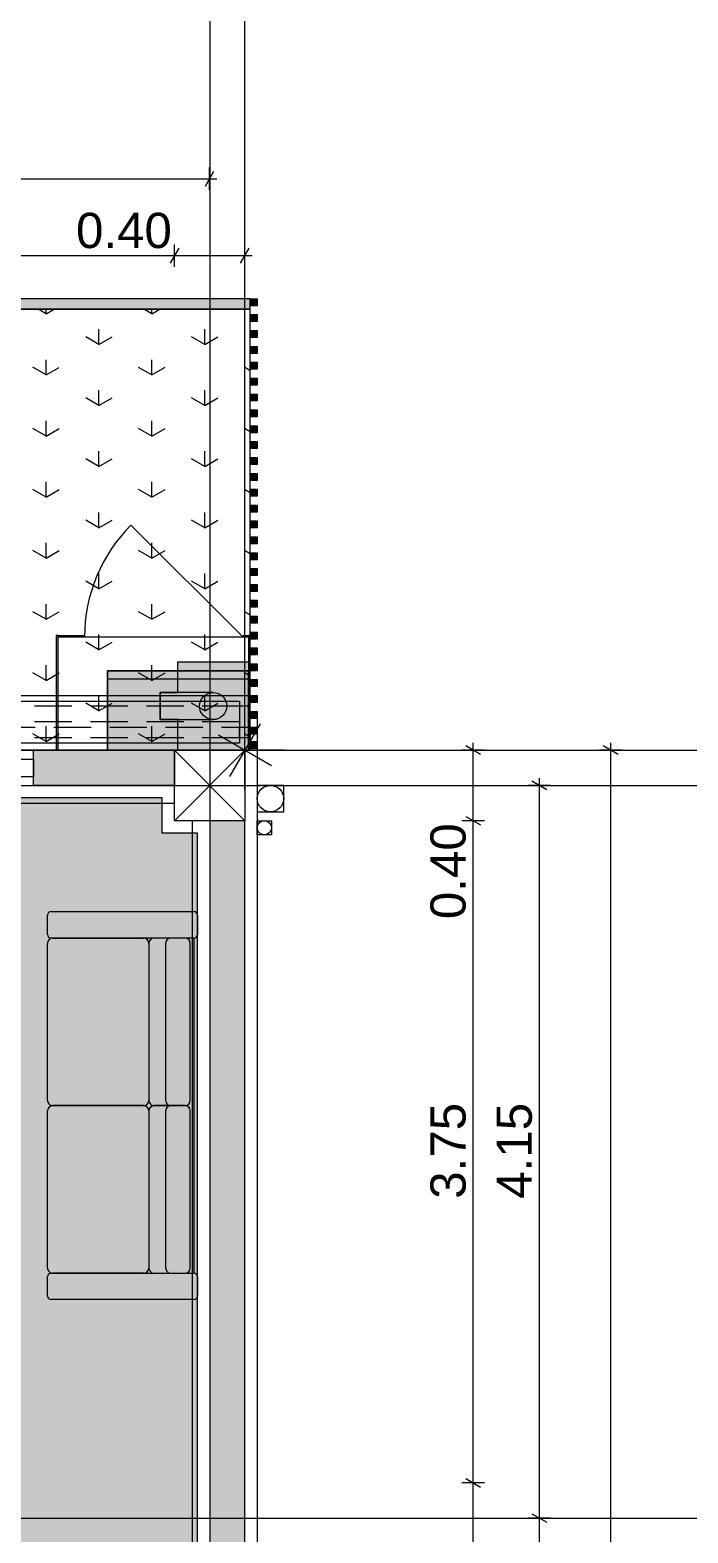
# Model space of a CAD drawing. Header units: millimetres. Extents: x 475159934 to 476245151, y 4620917055 to 4621447368.
# Drawn here: x 475295905 to 475299639, y 4621001851 to 4621010374 of the extents above; entities that cross this region are included whole.
import ezdxf

# ---------------------------------------------------------------- set-up
doc = ezdxf.new("R2010")
doc.units = ezdxf.units.MM
doc.header["$MEASUREMENT"] = 0
doc.linetypes.add('Hidden Line', pattern=[317.5, 211.666667, -105.833333])
for name, color, linetype, lineweight in [('2D Drafting - General_Pen_No__1_Pen_No__7', 7, 'Continuous', 0), ('2D Drafting - General_Pen_No__250_Pen_No__7_Pen_No__250', 7, 'Continuous', 0), ('2D Drafting - General_Pen_No__250_Pen_No__7_Pen_No__7', 7, 'Continuous', 0), ('G-Anno-Nplt_Pen_No__151', 151, 'Continuous', 0), ('G-Anno-Nplt_Pen_No__4', 7, 'Continuous', 0), ('gegmebi_Pen_No__1_Pen_No__7', 7, 'Continuous', 0), ('gegmebi_Pen_No__7_Pen_No__7', 7, 'Continuous', 0), ('kar-panjara_Pen_No__7_Pen_No__7_Pen_No__7', 7, 'Continuous', 0), ('New_0_Pen_No__250_Pen_No__255', 255, 'Continuous', 0), ('New_0_Pen_No__250_Pen_No__7', 7, 'Continuous', 0), ('New_2D Drafting - General_Pen_No__250_Pen_No__7_Pen_No__112', 112, 'Continuous', 0), ('New_2D Drafting - General_Pen_No__250_Pen_No__7_Pen_No__250', 7, 'Continuous', 0), ('New_2D Drafting - General_Pen_No__250_Pen_No__7_Pen_No__255', 255, 'Continuous', 0), ('New_2D Drafting - General_Pen_No__250_Pen_No__7_Pen_No__4', 7, 'Continuous', 0), ('New_Interior - Furniture _Pen_No__4', 7, 'Continuous', 0), ('New_reg_nak_Pen_No__250', 7, 'Continuous', 0), ('New_reg_nak_Pen_No__7', 7, 'Continuous', 0), ('New_Structural - Bearing_Pen_No__250', 7, 'Continuous', 0), ('zoma_Pen_No__1', 1, 'Continuous', 0), ('zoma_Pen_No__142', 142, 'Continuous', 0), ('zoma_Pen_No__5_Pen_No__5', 5, 'Continuous', 0)]:
    doc.layers.add(name, color=color, linetype=linetype, lineweight=lineweight)
doc.layers.add('New_Interior - Furniture', color=7, linetype='Continuous')
doc.layers.add('zoma', color=7, linetype='Continuous')
doc.layers.add('New_Interior - Furniture _Pen_No__252', color=7, linetype='Continuous', lineweight=0, true_color=0x666666)
doc.styles.add('GENERATED_STYLE_3', font='arial.ttf')
doc.dimstyles.new('GENERATED_STYLE__10', dxfattribs={"dimtxt": 500, "dimasz": 228, "dimexe": 0.18, "dimexo": 3, "dimgap": 0, "dimtad": 1, "dimlfac": 0.001, "dimzin": 0, "dimdsep": 46, "dimtxsty": 'GENERATED_STYLE_3', "dimblk": 'ARROWHEAD_2', "dimblk1": 'ARROWHEAD_2', "dimblk2": 'ARROWHEAD_2', "dimcen": 0.09, "dimclrd": 1, "dimclre": 1, "dimclrt": 1, "dimadec": 0, "dimazin": 0, "dimtfac": 1, "dimtdec": 4, "dimtmove": 0, "dimatfit": 3, "dimfxl": 1, "dimtolj": 1, "dimtzin": 0, "dimarcsym": 0})
doc.dimstyles.new('GENERATED_STYLE__12', dxfattribs={"dimtxt": 500, "dimasz": 228, "dimexe": 0.18, "dimexo": 3, "dimgap": 0, "dimtad": 1, "dimtih": 1, "dimtoh": 1, "dimlfac": 0.001, "dimzin": 0, "dimdsep": 46, "dimtxsty": 'GENERATED_STYLE_3', "dimblk": 'ARROWHEAD_2', "dimblk1": 'ARROWHEAD_2', "dimblk2": 'ARROWHEAD_2', "dimcen": 0.09, "dimclrd": 1, "dimclre": 1, "dimclrt": 1, "dimadec": 0, "dimazin": 0, "dimtfac": 1, "dimtdec": 4, "dimtmove": 2, "dimatfit": 3, "dimfxl": 1, "dimtolj": 1, "dimtzin": 0, "dimarcsym": 0})
doc.dimstyles.new('GENERATED_STYLE__3', dxfattribs={"dimtxt": 200, "dimasz": 64.421331, "dimexe": 0.18, "dimexo": 3, "dimgap": 0, "dimtad": 1, "dimtih": 1, "dimtoh": 1, "dimlfac": 0.001, "dimzin": 0, "dimdsep": 46, "dimtxsty": 'GENERATED_STYLE_3', "dimblk": 'ARROWHEAD_2', "dimblk1": 'ARROWHEAD_2', "dimblk2": 'ARROWHEAD_2', "dimcen": 0.09, "dimclrd": 142, "dimclre": 142, "dimclrt": 142, "dimadec": 0, "dimazin": 0, "dimtfac": 1, "dimtdec": 4, "dimtmove": 0, "dimatfit": 3, "dimfxl": 1, "dimtolj": 1, "dimtzin": 0, "dimarcsym": 0})
doc.dimstyles.new('GENERATED_STYLE__6', dxfattribs={"dimtxt": 200, "dimasz": 64.421331, "dimexe": 0.18, "dimexo": 3, "dimgap": 0, "dimtad": 1, "dimlfac": 0.001, "dimzin": 0, "dimdsep": 46, "dimtxsty": 'GENERATED_STYLE_3', "dimblk": 'ARROWHEAD_2', "dimblk1": 'ARROWHEAD_2', "dimblk2": 'ARROWHEAD_2', "dimcen": 0.09, "dimclrd": 142, "dimclre": 142, "dimclrt": 142, "dimadec": 0, "dimazin": 0, "dimtfac": 1, "dimtdec": 4, "dimtmove": 0, "dimatfit": 3, "dimfxl": 1, "dimtolj": 1, "dimtzin": 0, "dimarcsym": 0})

# ---------------------------------------------------------------- blocks, each defined once
blk = doc.blocks.new('Sofa 23')
at = {"layer": 'New_Interior - Furniture _Pen_No__252', "color": 251, "linetype": 'Continuous', "lineweight": 0, "true_color": 0x666666}
for p, q in [((0, 20), (0, 830)), ((20, 850), (130, 850)), ((150, 830), (150, 20)), ((150, 830), (2050, 830)), ((150, 780), (150, 604.7)), ((1070, 810), (180, 810)), ((1100, 604.7), (1100, 780)), ((1100, 780), (1100, 604.7)), ((2020, 810), (1130, 810)), ((2050, 20), (2050, 830)), ((2050, 604.7), (2050, 780)), ((2070, 850), (2180, 850)), ((2200, 830), (2200, 20)), ((180, 670), (1070, 670)), ((1130, 670), (2020, 670)), ((150, 30), (150, 544.7)), ((180, 574.7), (1070, 574.7)), ((180, 574.7), (1070, 574.7)), ((1100, 544.7), (1100, 30)), ((1100, 30), (1100, 544.7)), ((1130, 574.7), (2020, 574.7)), ((1130, 574.7), (2020, 574.7)), ((2050, 544.7), (2050, 30)), ((130, 0), (20, 0)), ((1070, 0), (180, 0)), ((2020, 0), (1130, 0)), ((2180, 0), (2070, 0))]:
    blk.add_line(p, q, dxfattribs=at)
for centre, radius, start, end in [((20, 830), 20, 90, 180), ((130, 830), 20, 0, 90), ((180, 780), 30, 90, 180), ((1070, 780), 30, 0, 90), ((1130, 780), 30, 90, 180), ((2020, 780), 30, 0, 90), ((2070, 830), 20, 90, 180), ((2180, 830), 20, 0, 90), ((180, 700), 30, 180, 270), ((1070, 700), 30, 270, 0), ((1130, 700), 30, 180, 270), ((2020, 700), 30, 270, 0), ((180, 604.7), 30, 180, 270), ((1070, 604.7), 30, 270, 0), ((1130, 604.7), 30, 180, 270), ((2020, 604.7), 30, 270, 0), ((180, 544.7), 30, 90, 180), ((1070, 544.7), 30, 0, 90), ((1130, 544.7), 30, 90, 180), ((2020, 544.7), 30, 0, 90), ((20, 20), 20, 180, 270), ((130, 20), 20, 270, 0), ((180, 30), 30, 180, 270), ((1070, 30), 30, 270, 0), ((1130, 30), 30, 180, 270), ((2020, 30), 30, 270, 0), ((2070, 20), 20, 180, 270), ((2180, 20), 20, 270, 0)]:
    blk.add_arc(centre, radius, start, end, dxfattribs=at)
blk = doc.blocks.new('*D1510', base_point=(475826095.8, 4621095193.2))
at = {"layer": 'zoma_Pen_No__1', "color": 1, "linetype": 'Continuous', "lineweight": 0, "transparency": 16777216}
for p, q in [((475297274.3, 4621030900.7), (475296974.3, 4621031073.9)), ((475297124.3, 4621030987.3), (475297124.3, 4621031134)), ((475297349.3, 4621030987.3), (475296899.3, 4621030987.3)), ((475297124.3, 4621006290.2), (475297124.3, 4621030987.3)), ((475296974.3, 4621006376.8), (475297274.3, 4621006203.6)), ((475297349.3, 4621006290.2), (475296899.3, 4621006290.2)), ((475297124.3, 4621006143.5), (475297124.3, 4621006290.2))]:
    blk.add_line(p, q, dxfattribs=at)
at = {"layer": 'zoma_Pen_No__1', "color": 1, "lineweight": 0, "transparency": 16777216, "insert": (475297024.3, 4621017780.8), "char_height": 500, "attachment_point": 7, "rotation": 90, "style": 'GENERATED_STYLE_3'}
blk.add_mtext('\\A1;{\\pql;\\fArial|b0|i0|c204|p0;\\W1.000000;24.70}', dxfattribs=at)
blk = doc.blocks.new('ARROWHEAD_2')
at = {"color": 0, "linetype": 'Continuous', "lineweight": 0}
for p, q in [((-0.378, -0.655), (0.378, 0.655)), ((0, 0), (-1, 0))]:
    blk.add_line(p, q, dxfattribs=at)
blk = doc.blocks.new('*D1515', base_point=(475826095.8, 4621095193.2))
at = {"layer": 'zoma_Pen_No__1', "color": 1, "linetype": 'Continuous', "lineweight": 0, "transparency": 16777216}
for p, q in [((475297210.9, 4621006440.2), (475297037.7, 4621006140.2)), ((475297124.3, 4621006065.2), (475297124.3, 4621006515.2)), ((475366670.9, 4621006140.2), (475366844.1, 4621006440.2)), ((475366757.5, 4621006065.2), (475366757.5, 4621006515.2)), ((475296977.6, 4621006290.2), (475297124.3, 4621006290.2)), ((475297124.3, 4621006290.2), (475366757.5, 4621006290.2)), ((475366757.5, 4621006290.2), (475366904.2, 4621006290.2))]:
    blk.add_line(p, q, dxfattribs=at)
at = {"layer": 'zoma_Pen_No__1', "color": 1, "lineweight": 0, "transparency": 16777216, "insert": (475308300.6, 4621006390.2), "char_height": 500, "attachment_point": 7, "style": 'GENERATED_STYLE_3'}
blk.add_mtext('\\A1;{\\pql;\\fArial|b0|i0|c204|p0;\\W1.000000;69.63}', dxfattribs=at)
blk = doc.blocks.new('*D1580', base_point=(475826095.8, 4621095193.2))
at = {"layer": 'zoma_Pen_No__142', "color": 142, "linetype": 'Continuous', "lineweight": 0, "transparency": 16777216}
for p, q in [((475290024.3, 4621009467.1), (475290024.3, 4621009594.3)), ((475296924.3, 4621009467.1), (475296924.3, 4621009594.3)), ((475290048.8, 4621009573.1), (475289999.9, 4621009488.3)), ((475290024.3, 4621009530.7), (475296924.3, 4621009530.7)), ((475296899.9, 4621009488.3), (475296948.8, 4621009573.1)), ((475296924.3, 4621009530.7), (475296965.8, 4621009530.7))]:
    blk.add_line(p, q, dxfattribs=at)
at = {"layer": 'zoma_Pen_No__142', "color": 142, "lineweight": 0, "transparency": 16777216, "insert": (475293207.4, 4621009570.7), "char_height": 200, "attachment_point": 7, "style": 'GENERATED_STYLE_3'}
blk.add_mtext('\\A1;{\\pql;\\fArial|b0|i0|c204|p0;\\W1.000000;6.90}', dxfattribs=at)
blk = doc.blocks.new('*D1602', base_point=(475826095.8, 4621095193.2))
at = {"layer": 'zoma_Pen_No__142', "color": 142, "linetype": 'Continuous', "lineweight": 0, "transparency": 16777216}
for p, q in [((475290248.8, 4621009137.1), (475290199.9, 4621009052.3)), ((475290224.3, 4621009031.1), (475290224.3, 4621009158.3)), ((475290224.3, 4621009094.7), (475296724.3, 4621009094.7)), ((475296748.8, 4621009137.1), (475296699.9, 4621009052.3)), ((475296724.3, 4621009031.1), (475296724.3, 4621009158.3))]:
    blk.add_line(p, q, dxfattribs=at)
at = {"layer": 'zoma_Pen_No__142', "color": 142, "lineweight": 0, "transparency": 16777216, "char_height": 200, "attachment_point": 7, "style": 'GENERATED_STYLE_3'}
for s, insert in [('\\A1;{\\pql;\\fArial|b0|i0|c204|p0;\\W1.000000;6.50}', (475293207.4, 4621009134.7)), ('\\A1;{\\pql;\\fArial|b0|i0|c204|p0;\\W1.000000;0.40}', (475296166, 4621009134.7))]:
    blk.add_mtext(s, dxfattribs=dict(at, insert=insert))
blk = doc.blocks.new('*D1603', base_point=(475826095.8, 4621095193.2))
at = {"layer": 'zoma_Pen_No__142', "color": 142, "linetype": 'Continuous', "lineweight": 0, "transparency": 16777216}
for p, q in [((475296748.8, 4621009137.1), (475296699.9, 4621009052.3)), ((475296724.3, 4621009031.1), (475296724.3, 4621009158.3)), ((475296724.3, 4621009094.7), (475297124.3, 4621009094.7)), ((475297099.9, 4621009052.3), (475297148.8, 4621009137.1)), ((475297124.3, 4621009031.1), (475297124.3, 4621009158.3)), ((475297124.3, 4621009094.7), (475297165.8, 4621009094.7))]:
    blk.add_line(p, q, dxfattribs=at)
blk = doc.blocks.new('*D1605', base_point=(475826095.8, 4621095193.2))
at = {"layer": 'zoma_Pen_No__142', "color": 142, "linetype": 'Continuous', "lineweight": 0, "transparency": 16777216}
for p, q in [((475298859, 4621001935.6), (475298731.8, 4621001935.6)), ((475298753, 4621001960.1), (475298837.8, 4621001911.1)), ((475298795.4, 4620994535.6), (475298795.4, 4621001935.6)), ((475298859, 4620994535.6), (475298731.8, 4620994535.6)), ((475298753, 4620994560.1), (475298837.8, 4620994511.1))]:
    blk.add_line(p, q, dxfattribs=at)
at = {"layer": 'zoma_Pen_No__142', "color": 142, "lineweight": 0, "transparency": 16777216, "insert": (475298755.4, 4620997968.7), "char_height": 200, "attachment_point": 7, "rotation": 90, "style": 'GENERATED_STYLE_3'}
blk.add_mtext('\\A1;{\\pql;\\fArial|b0|i0|c204|p0;\\W1.000000;7.40}', dxfattribs=at)
blk = doc.blocks.new('*D1606', base_point=(475826095.8, 4621095193.2))
at = {"layer": 'zoma_Pen_No__142', "color": 142, "linetype": 'Continuous', "lineweight": 0, "transparency": 16777216}
for p, q in [((475298837.8, 4621006065.8), (475298753, 4621006114.7)), ((475298795.4, 4621006090.2), (475298795.4, 4621006131.7)), ((475298859, 4621006090.2), (475298731.8, 4621006090.2)), ((475298795.4, 4621001935.6), (475298795.4, 4621006090.2)), ((475298859, 4621001935.6), (475298731.8, 4621001935.6)), ((475298753, 4621001960.1), (475298837.8, 4621001911.1))]:
    blk.add_line(p, q, dxfattribs=at)
at = {"layer": 'zoma_Pen_No__142', "color": 142, "lineweight": 0, "transparency": 16777216, "insert": (475298755.4, 4621003746), "char_height": 200, "attachment_point": 7, "rotation": 90, "style": 'GENERATED_STYLE_3'}
blk.add_mtext('\\A1;{\\pql;\\fArial|b0|i0|c204|p0;\\W1.000000;4.15}', dxfattribs=at)
blk = doc.blocks.new('*D1607', base_point=(475826095.8, 4621095193.2))
at = {"layer": 'zoma_Pen_No__142', "color": 142, "linetype": 'Continuous', "lineweight": 0, "transparency": 16777216}
for p, q in [((475299263.8, 4621006290.2), (475299136.7, 4621006290.2)), ((475299242.6, 4621006265.8), (475299157.9, 4621006314.7)), ((475299200.3, 4621006290.2), (475299200.3, 4621006331.7)), ((475299200.3, 4620986935.6), (475299200.3, 4621006290.2)), ((475299263.8, 4620986935.6), (475299136.7, 4620986935.6)), ((475299157.9, 4620986960.1), (475299242.6, 4620986911.1)), ((475299200.3, 4620986894.2), (475299200.3, 4620986935.6))]:
    blk.add_line(p, q, dxfattribs=at)
at = {"layer": 'zoma_Pen_No__142', "color": 142, "lineweight": 0, "transparency": 16777216, "insert": (475299160.3, 4620996269.7), "char_height": 200, "attachment_point": 7, "rotation": 90, "style": 'GENERATED_STYLE_3'}
blk.add_mtext('\\A1;{\\pql;\\fArial|b0|i0|c204|p0;\\W1.000000;19.35}', dxfattribs=at)
blk = doc.blocks.new('*D1616', base_point=(475826095.8, 4621095193.2))
at = {"layer": 'zoma_Pen_No__142', "color": 142, "linetype": 'Continuous', "lineweight": 0, "transparency": 16777216}
for p, q in [((475298483.3, 4621002135.6), (475298356.1, 4621002135.6)), ((475298377.3, 4621002160.1), (475298462.1, 4621002111.1)), ((475298419.7, 4621001735.6), (475298419.7, 4621002135.6)), ((475298377.3, 4621001760.1), (475298462.1, 4621001711.1)), ((475298483.3, 4621001735.6), (475298356.1, 4621001735.6))]:
    blk.add_line(p, q, dxfattribs=at)
blk = doc.blocks.new('*D1617', base_point=(475826095.8, 4621095193.2))
at = {"layer": 'zoma_Pen_No__142', "color": 142, "linetype": 'Continuous', "lineweight": 0, "transparency": 16777216}
for p, q in [((475298483.3, 4621005890.2), (475298356.1, 4621005890.2)), ((475298377.3, 4621005914.7), (475298462.1, 4621005865.8)), ((475298419.7, 4621002135.6), (475298419.7, 4621005890.2)), ((475298483.3, 4621002135.6), (475298356.1, 4621002135.6)), ((475298377.3, 4621002160.1), (475298462.1, 4621002111.1))]:
    blk.add_line(p, q, dxfattribs=at)
at = {"layer": 'zoma_Pen_No__142', "color": 142, "lineweight": 0, "transparency": 16777216, "char_height": 200, "attachment_point": 7, "rotation": 90, "style": 'GENERATED_STYLE_3'}
for s, insert in [('\\A1;{\\pql;\\fArial|b0|i0|c204|p0;\\W1.000000;0.40}', (475298379.7, 4621005331.9)), ('\\A1;{\\pql;\\fArial|b0|i0|c204|p0;\\W1.000000;3.75}', (475298379.7, 4621003746))]:
    blk.add_mtext(s, dxfattribs=dict(at, insert=insert))
blk = doc.blocks.new('*D1618', base_point=(475826095.8, 4621095193.2))
at = {"layer": 'zoma_Pen_No__142', "color": 142, "linetype": 'Continuous', "lineweight": 0, "transparency": 16777216}
for p, q in [((475298483.3, 4621006290.2), (475298356.1, 4621006290.2)), ((475298462.1, 4621006265.8), (475298377.3, 4621006314.7)), ((475298419.7, 4621006290.2), (475298419.7, 4621006331.7)), ((475298419.7, 4621005890.2), (475298419.7, 4621006290.2)), ((475298483.3, 4621005890.2), (475298356.1, 4621005890.2)), ((475298377.3, 4621005914.7), (475298462.1, 4621005865.8))]:
    blk.add_line(p, q, dxfattribs=at)
blk = doc.blocks.new('Awning 26')
at = {"layer": 'New_Interior - Furniture _Pen_No__4', "color": 7, "linetype": 'Continuous', "lineweight": 0}
for p, q in [((0, 0), (40, 0)), ((0, -185), (0, 0)), ((40, 0), (40, -185)), ((6930, 0), (6970, 0)), ((6930, -185), (6930, 0)), ((6970, 0), (6970, -185)), ((40, -70), (100, -70)), ((40, -130), (40, -70)), ((100, -70), (100, -130)), ((6870, -70), (6930, -70)), ((6870, -130), (6870, -70)), ((6930, -70), (6930, -130)), ((100, -130), (40, -130)), ((6930, -130), (6870, -130)), ((40, -185), (0, -185)), ((50, -308.5), (50, -248.5)), ((50, -248.5), (100, -248.5)), ((6870, -248.5), (6920, -248.5)), ((6920, -308.5), (6920, -248.5)), ((6970, -185), (6930, -185)), ((50, -308.5), (6920, -308.5))]:
    blk.add_line(p, q, dxfattribs=at)
at = {"layer": 'New_Interior - Furniture _Pen_No__4', "color": 7, "linetype": 'Hidden Line', "lineweight": 0}
for p, q in [((100, -70), (6870, -70)), ((100, -130), (100, -70)), ((6870, -70), (6870, -130)), ((6870, -130), (100, -130)), ((100, -160), (6870, -160)), ((100, -248.5), (6870, -248.5))]:
    blk.add_line(p, q, dxfattribs=at)
at = {"layer": 'New_Interior - Furniture _Pen_No__4', "color": 7, "linetype": 'Continuous', "lineweight": 0, "flags": 128}
blk.add_lwpolyline([(100, -40), (6870, -40), (6870, -278.5), (100, -278.5)], close=True, dxfattribs=at)

msp = doc.modelspace()

# ---------------------------------------------------------------- hatches: boundary and pattern name
at = {"layer": '2D Drafting - General_Pen_No__250_Pen_No__7_Pen_No__7', "linetype": 'Continuous', "lineweight": 0}
for points in [[(475296064.083, 4621006940.135), (475296054.083, 4621006940.135), (475296054.083, 4621006290.239), (475296064.083, 4621006290.239)], [(475296214.054, 4621006940.229), (475296214.054, 4621006930.229), (475296064.105, 4621006930.229), (475296064.105, 4621006940.229)], [(475297144.053, 4621006940.229), (475297144.053, 4621006930.229), (475297114.053, 4621006930.229), (475297114.053, 4621006940.229)], [(475297154.053, 4621006940.135), (475297144.053, 4621006940.135), (475297144.053, 4621006290.239), (475297154.053, 4621006290.239)], [(475296724.343, 4621006090.239), (475295924.338, 4621006090.239), (475295924.338, 4621006290.239), (475296724.343, 4621006290.239)], [(475296924.343, 4621005890.239), (475296924.343, 4621001290.241), (475297124.343, 4621001290.241), (475297124.343, 4621005890.239)]]:
    msp.add_hatch(color=7, dxfattribs=at).paths.add_polyline_path(points)
at = {"layer": 'G-Anno-Nplt_Pen_No__151', "linetype": 'Continuous', "lineweight": 0, "true_color": 0x1f2f3f}
msp.add_hatch(color=169, dxfattribs=at).paths.add_polyline_path([(475290624.343, 4621000440.239), (475290094.343, 4621000440.239), (475290094.343, 4620998960.239), (475293594.343, 4620998960.239), (475293594.343, 4620998320.416), (475296454.343, 4620998320.416), (475296454.343, 4620998660.24), (475296654.343, 4620998660.24), (475296654.343, 4620998960.239), (475296854.343, 4620998960.239), (475296854.343, 4621005820.239), (475296654.343, 4621005820.239), (475296654.343, 4621006020.239), (475290294.343, 4621006020.239), (475290294.343, 4621005820.239), (475290294.343, 4621002953.405), (475290224.343, 4621002953.405), (475290224.343, 4621001050.258), (475290624.343, 4621001050.258)])
at = {"layer": 'New_0_Pen_No__250_Pen_No__255', "linetype": 'Continuous', "lineweight": 0}
for points in [[(475297154.053, 4621008849.893), (475290262.865, 4621008849.893), (475290262.865, 4621008790.239), (475297154.053, 4621008790.239)], [(475297154.053, 4621008849.893), (475297194.349, 4621008849.893), (475297194.349, 4621008810.239), (475297154.053, 4621008810.239)], [(475297154.053, 4621008759.893), (475297194.349, 4621008759.893), (475297194.349, 4621008720.239), (475297154.053, 4621008720.239)], [(475297154.053, 4621008669.893), (475297194.349, 4621008669.893), (475297194.349, 4621008630.239), (475297154.053, 4621008630.239)], [(475297154.053, 4621008579.893), (475297194.349, 4621008579.893), (475297194.349, 4621008540.239), (475297154.053, 4621008540.239)], [(475297154.053, 4621008489.893), (475297194.349, 4621008489.893), (475297194.349, 4621008450.239), (475297154.053, 4621008450.239)], [(475297154.053, 4621008399.893), (475297194.349, 4621008399.893), (475297194.349, 4621008360.239), (475297154.053, 4621008360.239)], [(475297154.053, 4621008309.893), (475297194.349, 4621008309.893), (475297194.349, 4621008270.239), (475297154.053, 4621008270.239)], [(475297154.053, 4621008219.893), (475297194.349, 4621008219.893), (475297194.349, 4621008180.239), (475297154.053, 4621008180.239)], [(475297154.053, 4621008129.893), (475297194.349, 4621008129.893), (475297194.349, 4621008090.239), (475297154.053, 4621008090.239)], [(475297154.053, 4621008039.893), (475297194.349, 4621008039.893), (475297194.349, 4621008000.239), (475297154.053, 4621008000.239)], [(475297154.053, 4621007949.893), (475297194.349, 4621007949.893), (475297194.349, 4621007910.239), (475297154.053, 4621007910.239)], [(475297154.053, 4621007859.893), (475297194.349, 4621007859.893), (475297194.349, 4621007820.239), (475297154.053, 4621007820.239)], [(475297154.053, 4621007769.893), (475297194.349, 4621007769.893), (475297194.349, 4621007730.239), (475297154.053, 4621007730.239)], [(475297154.053, 4621007679.893), (475297194.349, 4621007679.893), (475297194.349, 4621007640.239), (475297154.053, 4621007640.239)], [(475297154.053, 4621007589.893), (475297194.349, 4621007589.893), (475297194.349, 4621007550.239), (475297154.053, 4621007550.239)], [(475297154.053, 4621007499.893), (475297194.349, 4621007499.893), (475297194.349, 4621007460.239), (475297154.053, 4621007460.239)], [(475297154.053, 4621007409.893), (475297194.349, 4621007409.893), (475297194.349, 4621007370.239), (475297154.053, 4621007370.239)], [(475297154.053, 4621007319.893), (475297194.349, 4621007319.893), (475297194.349, 4621007280.239), (475297154.053, 4621007280.239)], [(475297154.053, 4621007229.893), (475297194.349, 4621007229.893), (475297194.349, 4621007190.239), (475297154.053, 4621007190.239)], [(475297154.053, 4621007139.893), (475297194.349, 4621007139.893), (475297194.349, 4621007100.239), (475297154.053, 4621007100.239)], [(475297154.053, 4621007049.893), (475297194.349, 4621007049.893), (475297194.349, 4621007010.239), (475297154.053, 4621007010.239)], [(475297154.053, 4621006959.893), (475297194.349, 4621006959.893), (475297194.349, 4621006920.239), (475297154.053, 4621006920.239)], [(475297154.053, 4621006869.893), (475297194.349, 4621006869.893), (475297194.349, 4621006830.239), (475297154.053, 4621006830.239)], [(475297154.053, 4621006779.893), (475297194.349, 4621006779.893), (475297194.349, 4621006740.239), (475297154.053, 4621006740.239)], [(475297154.053, 4621006689.893), (475297194.349, 4621006689.893), (475297194.349, 4621006650.239), (475297154.053, 4621006650.239)], [(475297154.053, 4621006599.893), (475297194.349, 4621006599.893), (475297194.349, 4621006560.239), (475297154.053, 4621006560.239)], [(475297154.053, 4621006509.893), (475297194.349, 4621006509.893), (475297194.349, 4621006470.239), (475297154.053, 4621006470.239)], [(475297154.053, 4621006419.893), (475297194.349, 4621006419.893), (475297194.349, 4621006380.239), (475297154.053, 4621006380.239)], [(475297154.053, 4621006339.249), (475297194.349, 4621006339.249), (475297194.349, 4621006299.596), (475297154.053, 4621006299.596)]]:
    msp.add_hatch(color=255, dxfattribs=at).paths.add_polyline_path(points)
at = {"layer": 'New_2D Drafting - General_Pen_No__250_Pen_No__7_Pen_No__112', "linetype": 'Continuous', "lineweight": 0}
h = msp.add_hatch(dxfattribs=at)
h.set_pattern_fill('GRASS', color=112, style=0, pattern_type=2)
h.set_pattern_definition([(90, (475826095.76, 4621095193.2), (-600, 0), [86.60254, -259.80762]), (90, (475826395.76, 4621095366.4), (-600, 0), [86.60254, -259.80762]), (30, (475826095.76, 4621095193.2), (-300, 519.61524), [86.60254, -259.80762]), (30, (475826095.76, 4621095539.6), (-300, 519.61524), [86.60254, -259.80762]), (150, (475826095.76, 4621095193.2), (300, 519.61524), [86.60254, -259.80762]), (150, (475826095.76, 4621095539.6), (300, 519.61524), [86.60254, -259.80762])])
h.paths.add_polyline_path([(475290262.865, 4621006290.239), (475297154.053, 4621006290.239), (475297154.053, 4621008790.239), (475290262.865, 4621008790.239)])
at = {"layer": 'New_2D Drafting - General_Pen_No__250_Pen_No__7_Pen_No__255', "linetype": 'Continuous', "lineweight": 0}
for points in [[(475297144.053, 4621006290.225), (475296744.058, 4621006290.233), (475296744.056, 4621006463.21), (475296644.053, 4621006463.209), (475296644.052, 4621006617.235), (475296744.055, 4621006617.236), (475296744.054, 4621006790.221), (475297144.049, 4621006790.225)], [(475297144.053, 4621006290.225), (475297144.054, 4621006740.225), (475296344.054, 4621006740.225), (475296344.053, 4621006290.225)]]:
    msp.add_hatch(color=255, dxfattribs=at).paths.add_polyline_path(points)

# ---------------------------------------------------------------- linework, layer by layer
at = {"layer": '2D Drafting - General_Pen_No__1_Pen_No__7', "color": 7, "linetype": 'Continuous', "lineweight": 0}
for p, q in [((475297124.343, 4621005890.239), (475296724.343, 4621006290.239)), ((475296724.343, 4621005890.239), (475297124.343, 4621006290.239))]:
    msp.add_line(p, q, dxfattribs=at)
at = {"layer": '2D Drafting - General_Pen_No__1_Pen_No__7', "color": 7, "linetype": 'Continuous', "lineweight": 0, "flags": 128}
for points in [[(475290224.343, 4621005990.239), (475296724.343, 4621005990.239), (475296724.343, 4621006290.239), (475290224.343, 4621006290.239)], [(475297124.343, 4621005890.239), (475296724.343, 4621005890.239), (475296724.343, 4621006290.239), (475297124.343, 4621006290.239)], [(475297124.343, 4620998890.239), (475297124.343, 4621005890.239), (475296824.343, 4621005890.239), (475296824.343, 4620998890.239)]]:
    msp.add_lwpolyline(points, close=True, dxfattribs=at)
at = {"layer": '2D Drafting - General_Pen_No__1_Pen_No__7', "color": 7, "linetype": 'Continuous', "lineweight": 0}
for centre, radius in [((475297269.341, 4621006015.246), 75), ((475297234.362, 4621005850.239), 40)]:
    msp.add_circle(centre, radius, dxfattribs=at)
at = {"layer": '2D Drafting - General_Pen_No__250_Pen_No__7_Pen_No__250', "color": 7, "linetype": 'Continuous', "lineweight": 0, "flags": 128}
for points in [[(475296064.083, 4621006940.135), (475296054.083, 4621006940.135), (475296054.083, 4621006290.239), (475296064.083, 4621006290.239)], [(475296214.054, 4621006940.229), (475296214.054, 4621006930.229), (475296064.105, 4621006930.229), (475296064.105, 4621006940.229)], [(475297144.053, 4621006940.229), (475297144.053, 4621006930.229), (475297114.053, 4621006930.229), (475297114.053, 4621006940.229)], [(475297154.053, 4621006940.135), (475297144.053, 4621006940.135), (475297144.053, 4621006290.239), (475297154.053, 4621006290.239)], [(475296724.343, 4621006090.239), (475295924.338, 4621006090.239), (475295924.338, 4621006290.239), (475296724.343, 4621006290.239)]]:
    msp.add_lwpolyline(points, close=True, dxfattribs=at)
at = {"layer": 'G-Anno-Nplt_Pen_No__4', "color": 7, "linetype": 'Continuous', "lineweight": 0, "flags": 128}
msp.add_lwpolyline([(475290624.343, 4621000440.239), (475290094.343, 4621000440.239), (475290094.343, 4620998960.239), (475293594.343, 4620998960.239), (475293594.343, 4620998320.416), (475296454.343, 4620998320.416), (475296454.343, 4620998660.24), (475296654.343, 4620998660.24), (475296654.343, 4620998960.239), (475296854.343, 4620998960.239), (475296854.343, 4621005820.239), (475296654.343, 4621005820.239), (475296654.343, 4621006020.239), (475290294.343, 4621006020.239), (475290294.343, 4621005820.239), (475290294.343, 4621002953.405), (475290224.343, 4621002953.405), (475290224.343, 4621001050.258), (475290624.343, 4621001050.258)], close=True, dxfattribs=at)
at = {"layer": 'gegmebi_Pen_No__1_Pen_No__7', "color": 7, "linetype": 'Continuous', "lineweight": 0, "flags": 128}
for points in [[(475296744.055, 4621006617.236), (475296744.054, 4621006790.221), (475297144.049, 4621006790.225), (475297144.053, 4621006290.225)], [(475296944.053, 4621006617.238), (475296644.052, 4621006617.235), (475296644.053, 4621006463.209), (475296944.055, 4621006463.212)]]:
    msp.add_lwpolyline(points, dxfattribs=at)
at = {"layer": 'gegmebi_Pen_No__7_Pen_No__7', "color": 7, "linetype": 'Continuous', "lineweight": 0}
for p, q in [((475297344.341, 4621006090.246), (475297194.341, 4621006090.246)), ((475297194.341, 4621006090.246), (475297194.341, 4621005940.246)), ((475297344.341, 4621005940.246), (475297344.341, 4621006090.246)), ((475297194.341, 4621005940.246), (475297344.341, 4621005940.246)), ((475297194.362, 4621005810.239), (475297194.362, 4621005890.239)), ((475297194.362, 4621005890.239), (475297274.362, 4621005890.239)), ((475297274.362, 4621005890.239), (475297274.362, 4621005810.239)), ((475297274.362, 4621005810.239), (475297194.362, 4621005810.239))]:
    msp.add_line(p, q, dxfattribs=at)
at = {"layer": 'kar-panjara_Pen_No__7_Pen_No__7_Pen_No__7', "color": 7, "linetype": 'Continuous', "lineweight": 0, "flags": 128}
msp.add_lwpolyline([(475295844.338, 4621006238.232), (475295924.338, 4621006238.236), (475295924.343, 4621006138.236), (475295844.343, 4621006138.232)], close=True, dxfattribs=at)
at = {"layer": 'New_0_Pen_No__250_Pen_No__7', "color": 7, "linetype": 'Continuous', "lineweight": 0, "flags": 128}
for points in [[(475297154.053, 4621008849.893), (475290262.865, 4621008849.893), (475290262.865, 4621008790.239), (475297154.053, 4621008790.239)], [(475297154.053, 4621008849.893), (475297194.349, 4621008849.893), (475297194.349, 4621008810.239), (475297154.053, 4621008810.239)], [(475297154.053, 4621008759.893), (475297194.349, 4621008759.893), (475297194.349, 4621008720.239), (475297154.053, 4621008720.239)], [(475297154.053, 4621008669.893), (475297194.349, 4621008669.893), (475297194.349, 4621008630.239), (475297154.053, 4621008630.239)], [(475297154.053, 4621008579.893), (475297194.349, 4621008579.893), (475297194.349, 4621008540.239), (475297154.053, 4621008540.239)], [(475297154.053, 4621008489.893), (475297194.349, 4621008489.893), (475297194.349, 4621008450.239), (475297154.053, 4621008450.239)], [(475297154.053, 4621008399.893), (475297194.349, 4621008399.893), (475297194.349, 4621008360.239), (475297154.053, 4621008360.239)], [(475297154.053, 4621008309.893), (475297194.349, 4621008309.893), (475297194.349, 4621008270.239), (475297154.053, 4621008270.239)], [(475297154.053, 4621008219.893), (475297194.349, 4621008219.893), (475297194.349, 4621008180.239), (475297154.053, 4621008180.239)], [(475297154.053, 4621008129.893), (475297194.349, 4621008129.893), (475297194.349, 4621008090.239), (475297154.053, 4621008090.239)], [(475297154.053, 4621008039.893), (475297194.349, 4621008039.893), (475297194.349, 4621008000.239), (475297154.053, 4621008000.239)], [(475297154.053, 4621007949.893), (475297194.349, 4621007949.893), (475297194.349, 4621007910.239), (475297154.053, 4621007910.239)], [(475297154.053, 4621007859.893), (475297194.349, 4621007859.893), (475297194.349, 4621007820.239), (475297154.053, 4621007820.239)], [(475297154.053, 4621007769.893), (475297194.349, 4621007769.893), (475297194.349, 4621007730.239), (475297154.053, 4621007730.239)], [(475297154.053, 4621007679.893), (475297194.349, 4621007679.893), (475297194.349, 4621007640.239), (475297154.053, 4621007640.239)], [(475297154.053, 4621007589.893), (475297194.349, 4621007589.893), (475297194.349, 4621007550.239), (475297154.053, 4621007550.239)], [(475297154.053, 4621007499.893), (475297194.349, 4621007499.893), (475297194.349, 4621007460.239), (475297154.053, 4621007460.239)], [(475297154.053, 4621007409.893), (475297194.349, 4621007409.893), (475297194.349, 4621007370.239), (475297154.053, 4621007370.239)], [(475297154.053, 4621007319.893), (475297194.349, 4621007319.893), (475297194.349, 4621007280.239), (475297154.053, 4621007280.239)], [(475297154.053, 4621007229.893), (475297194.349, 4621007229.893), (475297194.349, 4621007190.239), (475297154.053, 4621007190.239)], [(475297154.053, 4621007139.893), (475297194.349, 4621007139.893), (475297194.349, 4621007100.239), (475297154.053, 4621007100.239)], [(475297154.053, 4621007049.893), (475297194.349, 4621007049.893), (475297194.349, 4621007010.239), (475297154.053, 4621007010.239)], [(475297154.053, 4621006959.893), (475297194.349, 4621006959.893), (475297194.349, 4621006920.239), (475297154.053, 4621006920.239)], [(475297154.053, 4621006869.893), (475297194.349, 4621006869.893), (475297194.349, 4621006830.239), (475297154.053, 4621006830.239)], [(475297154.053, 4621006779.893), (475297194.349, 4621006779.893), (475297194.349, 4621006740.239), (475297154.053, 4621006740.239)], [(475297154.053, 4621006689.893), (475297194.349, 4621006689.893), (475297194.349, 4621006650.239), (475297154.053, 4621006650.239)], [(475297154.053, 4621006599.893), (475297194.349, 4621006599.893), (475297194.349, 4621006560.239), (475297154.053, 4621006560.239)], [(475297154.053, 4621006509.893), (475297194.349, 4621006509.893), (475297194.349, 4621006470.239), (475297154.053, 4621006470.239)], [(475297154.053, 4621006419.893), (475297194.349, 4621006419.893), (475297194.349, 4621006380.239), (475297154.053, 4621006380.239)], [(475297154.053, 4621006339.249), (475297194.349, 4621006339.249), (475297194.349, 4621006299.596), (475297154.053, 4621006299.596)]]:
    msp.add_lwpolyline(points, close=True, dxfattribs=at)
at = {"layer": 'New_2D Drafting - General_Pen_No__250_Pen_No__7_Pen_No__250', "color": 7, "linetype": 'Continuous', "lineweight": 0, "flags": 128}
for points in [[(475297144.053, 4621006290.225), (475296744.058, 4621006290.233), (475296744.056, 4621006463.21), (475296644.053, 4621006463.209), (475296644.052, 4621006617.235), (475296744.055, 4621006617.236), (475296744.054, 4621006790.221), (475297144.049, 4621006790.225)], [(475297144.053, 4621006290.225), (475297144.054, 4621006740.225), (475296344.054, 4621006740.225), (475296344.053, 4621006290.225)]]:
    msp.add_lwpolyline(points, close=True, dxfattribs=at)
at = {"layer": 'New_2D Drafting - General_Pen_No__250_Pen_No__7_Pen_No__4', "color": 7, "linetype": 'Continuous', "lineweight": 0, "flags": 128}
msp.add_lwpolyline([(475290262.865, 4621006290.239), (475297154.053, 4621006290.239), (475297154.053, 4621008790.239), (475290262.865, 4621008790.239)], close=True, dxfattribs=at)
at = {"layer": 'New_reg_nak_Pen_No__250', "color": 7, "linetype": 'Continuous', "lineweight": 0}
for p, q in [((475297114.053, 4621006930.229), (475296214.054, 4621006930.229)), ((475296344.054, 4621006694.747), (475297144.054, 4621006694.747))]:
    msp.add_line(p, q, dxfattribs=at)
at = {"layer": 'New_reg_nak_Pen_No__250', "color": 7, "linetype": 'Continuous', "lineweight": 0, "flags": 128}
msp.add_lwpolyline([(475297144.053, 4621006290.225), (475296344.053, 4621006290.225), (475296344.054, 4621006740.225), (475297144.054, 4621006740.225)], close=True, dxfattribs=at)
at = {"layer": 'New_reg_nak_Pen_No__250', "color": 7, "linetype": 'Continuous', "lineweight": 0}
msp.add_circle((475296944.053, 4621006540.225), 77.013, dxfattribs=at)
at = {"layer": 'New_reg_nak_Pen_No__7', "color": 7, "linetype": 'Continuous', "lineweight": 0, "flags": 128}
msp.add_lwpolyline([(475297124.343, 4621006290.239), (475297194.342, 4621006290.239), (475297194.12, 4620991090.239), (475297124.343, 4620991090.239)], dxfattribs=at)
at = {"layer": 'New_Structural - Bearing_Pen_No__250', "color": 7, "linetype": 'Continuous', "lineweight": 0}
msp.add_line((475297114.054, 4621006930.218), (475296477.655, 4621007566.617), dxfattribs=at)
msp.add_arc((475297114.042, 4621006930.229), 899.988, 135, 180, dxfattribs=at)
at = {"layer": 'zoma_Pen_No__5_Pen_No__5', "color": 5, "linetype": 'Continuous', "lineweight": 0}
for p, q in [((475296924.343, 4621010516.418), (475296924.343, 4620982252.152)), ((475229343.792, 4621006090.239), (475300771.399, 4621006090.239)), ((475229343.792, 4621001935.604), (475300771.399, 4621001935.604))]:
    msp.add_line(p, q, dxfattribs=at)

# ---------------------------------------------------------------- block references
at = {"layer": 'New_Interior - Furniture', "color": 7, "linetype": 'Continuous', "lineweight": 0, "zscale": 1000, "rotation": 180}
msp.add_blockref('Awning 26', (475297194.349, 4621006290.239), dxfattribs=at)
at = {"layer": 'New_Interior - Furniture', "color": 1, "linetype": 'Continuous', "lineweight": 0, "zscale": 1000, "rotation": 270}
msp.add_blockref('Sofa 23', (475296004.35, 4621005374.452), dxfattribs=at)

# ---------------------------------------------------------------- dimensions: what is measured, and where the dimension line sits
at = {"layer": 'zoma', "color": 1, "linetype": 'Continuous', "lineweight": 0}
dim = msp.add_linear_dim(base=(475297124.343, 4621030987.312), p1=(475297124.343, 4621006290.239), p2=(475297122.518, 4621030987.312), angle=90, dimstyle='GENERATED_STYLE__10', dxfattribs=at)
dim.commit()
dim.dimension.update_dxf_attribs({"geometry": '*D1510', "text_midpoint": (475296774.343, 4621018618.343), "dimtype": 160, "text_rotation": 90})
at = {"layer": 'zoma', "color": 142, "linetype": 'Continuous', "lineweight": 0}
for base, p1, p2, picture, middle in [((475296924.336, 4621009530.723), (475290024.336, 4621008799.834), (475296924.336, 4621008668.649), '*D1580', (475293466.332, 4621009670.723)), ((475296724.336, 4621009094.704), (475290224.336, 4621004410.209), (475296724.336, 4621004410.209), '*D1602', (475293466.332, 4621009234.704)), ((475297124.336, 4621009094.704), (475296724.336, 4621004410.209), (475297124.336, 4621004410.209), '*D1603', (475296424.915, 4621009234.704))]:
    dim = msp.add_linear_dim(base=base, p1=p1, p2=p2, dimstyle='GENERATED_STYLE__3', dxfattribs=at)
    dim.commit()
    dim.dimension.update_dxf_attribs({"geometry": picture, "text_midpoint": middle, "dimtype": 160})
at = {"layer": 'zoma', "color": 1, "linetype": 'Continuous', "lineweight": 0}
dim = msp.add_linear_dim(base=(475366757.535, 4621006290.239), p1=(475297124.343, 4620991090.239), p2=(475366757.535, 4621006305.078), dimstyle='GENERATED_STYLE__12', dxfattribs=at)
dim.commit()
dim.dimension.update_dxf_attribs({"geometry": '*D1515', "text_midpoint": (475309138.167, 4621006640.239), "dimtype": 160})
at = {"layer": 'zoma', "color": 142, "linetype": 'Continuous', "lineweight": 0}
for base, p1, p2, picture, middle in [((475299200.263, 4621006290.239), (475232908.837, 4620986935.604), (475254624.343, 4621006290.239), '*D1607', (475299060.263, 4620996604.749)), ((475298419.678, 4621006290.239), (475254624.343, 4621005890.239), (475254624.343, 4621006290.239), '*D1618', (475298279.678, 4621005590.818)), ((475298795.379, 4621006090.239), (475298354.282, 4621001935.604), (475298796.556, 4621006090.239), '*D1606', (475298655.379, 4621004004.918)), ((475298419.678, 4621005890.239), (475233224.343, 4621002135.604), (475254624.343, 4621005890.239), '*D1617', (475298279.678, 4621004004.918)), ((475298419.678, 4621002135.604), (475232908.837, 4621001735.604), (475233224.343, 4621002135.604), '*D1616', (475298279.678, 4621001436.183)), ((475298795.379, 4621001935.604), (475298120.287, 4620994535.604), (475298354.282, 4621001935.604), '*D1605', (475298655.379, 4620998227.6))]:
    dim = msp.add_linear_dim(base=base, p1=p1, p2=p2, angle=90, dimstyle='GENERATED_STYLE__6', dxfattribs=at)
    dim.commit()
    dim.dimension.update_dxf_attribs({"geometry": picture, "text_midpoint": middle, "dimtype": 160, "text_rotation": 90})

doc.saveas('drawing.dxf')
